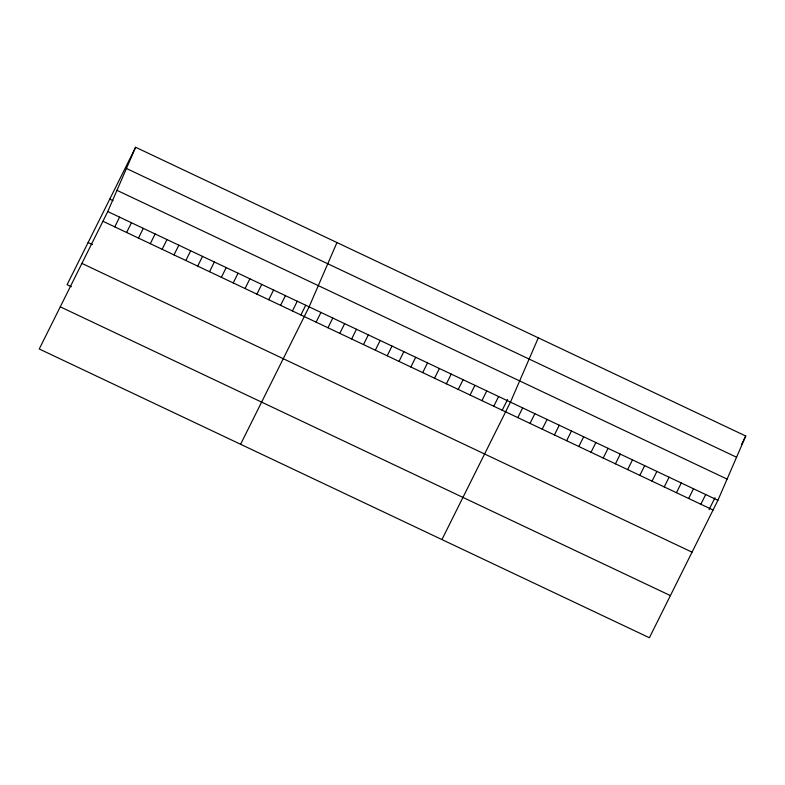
<?xml version="1.0" encoding="UTF-8"?>
<svg xmlns="http://www.w3.org/2000/svg" width="785" height="785" viewBox="0 0 785 785"><rect width="100%" height="100%" fill="white"/><g stroke="black" fill="none" stroke-linecap="round" stroke-linejoin="round"><path stroke-width="1.18" d="M107.771 211.548L135.619 147.256L745.75 436.018L717.902 500.31L649.381 637.744L39.25 348.982L107.771 211.548L717.902 500.31M336.961 242.555L309.113 306.837L240.593 444.271M538.304 337.844L510.456 402.126L441.935 539.56M135.619 147.256L67.098 284.69L71.406 286.731M114.777 226.865L119.614 217.151M126.62 232.468L131.458 222.754M138.464 238.071L143.302 228.366M150.308 243.684L155.145 233.969M162.152 249.287L166.989 239.572M173.995 254.889L178.833 245.175M185.839 260.492L190.676 250.788M197.683 266.105L202.52 256.391M209.526 271.708L214.364 261.994M221.37 277.311L226.208 267.597M233.214 282.914L238.051 273.209M245.057 288.527L249.895 278.812M256.901 294.13L261.739 284.415M268.745 299.733L273.582 290.018M280.588 305.336L285.426 295.631M292.432 310.948L297.27 301.234M300.822 315.04L305.699 305.267M316.12 322.154L320.957 312.44M327.963 327.757L332.801 318.053M339.807 333.37L344.644 323.655M351.651 338.973L356.488 329.258M363.494 344.576L368.332 334.861M375.338 350.179L380.175 340.474M387.182 355.791L392.019 346.077M399.025 361.394L403.863 351.68M410.869 366.997L415.707 357.283M422.713 372.6L427.55 362.896M434.556 378.213L439.394 368.499M446.4 383.816L451.238 374.102M458.244 389.419L463.081 379.704M470.087 395.022L474.925 385.317M481.931 400.635L486.769 390.92M493.775 406.237L498.612 396.523M502.164 410.329L507.581 399.477M517.815 417.62L522.663 407.906M530.022 423.39L534.86 413.685M542.219 429.169L547.066 419.455M554.426 434.939L559.263 425.234M566.623 440.719L571.47 431.004M578.83 446.498L583.667 436.784M591.036 452.268L595.874 442.554M603.233 458.048L608.081 448.333M615.44 463.817L620.278 454.103M627.637 469.597L632.484 459.882M639.844 475.367L644.681 465.662M652.041 481.146L656.888 471.432M664.247 486.916L669.095 477.211M676.454 492.695L681.292 482.981M688.651 498.475L693.498 488.761M700.858 504.245L705.695 494.53M709.071 509.593L715.027 497.651M741.442 444.653L745.75 436.018M126.434 168.471L736.556 457.233M116.965 190.333L727.087 479.095M109.763 199.115L112.991 200.646M102.933 221.262L713.055 510.024M88.116 242.545L92.424 244.577M81.915 263.407L692.046 552.169M60.268 306.827L670.39 595.589"/></g></svg>
